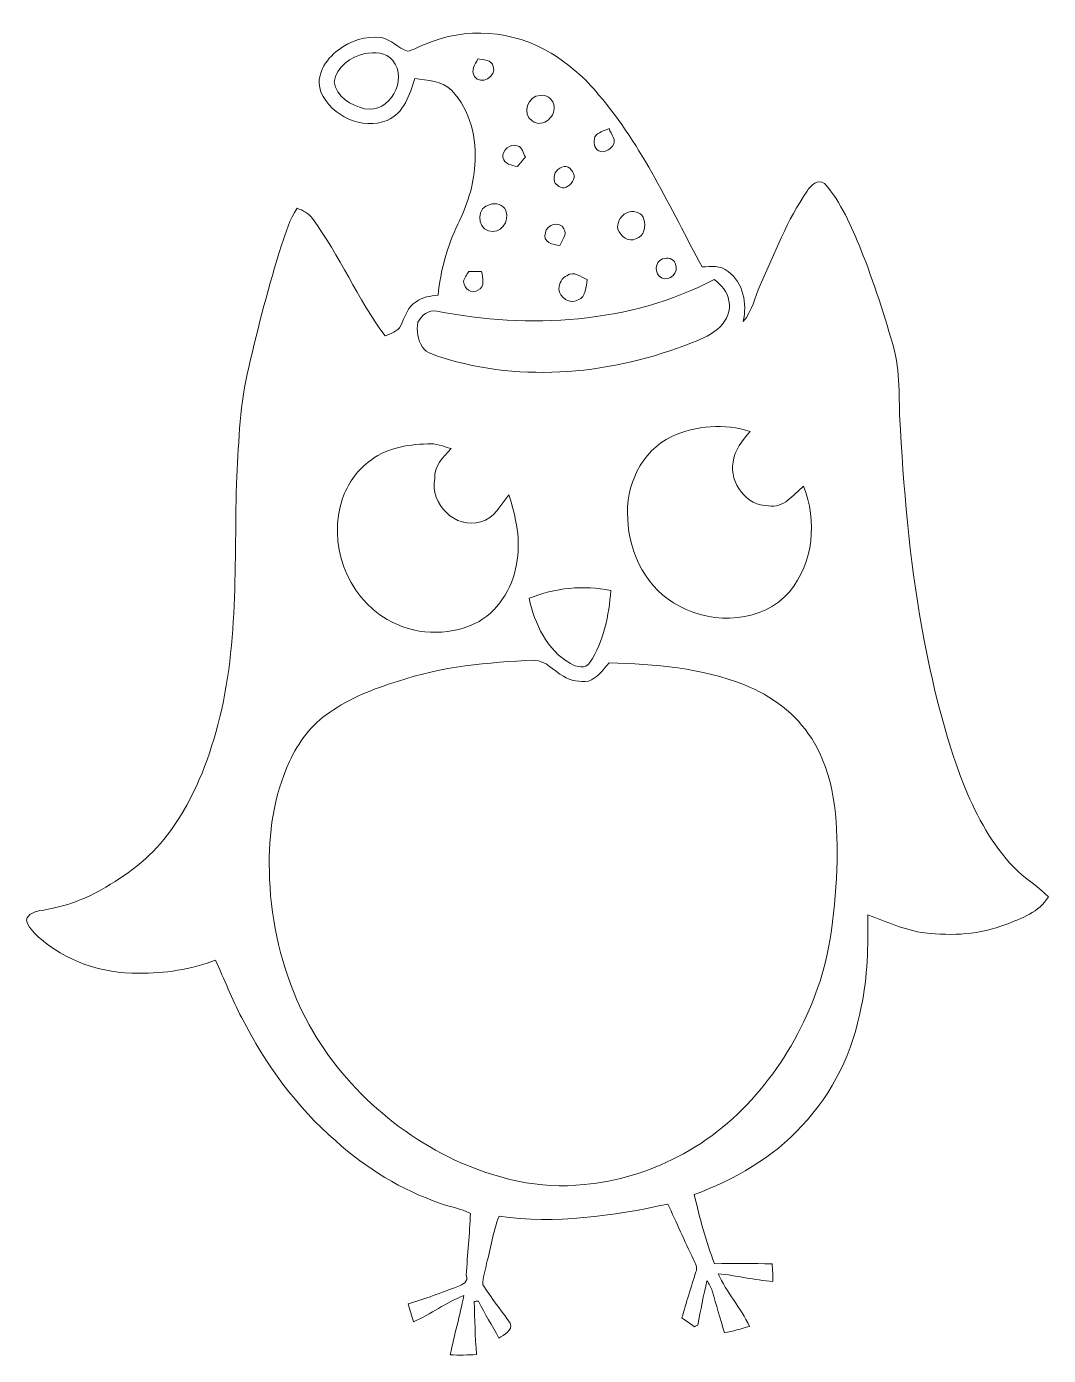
# Model space of a CAD drawing. Header units: centimetres. Extents: x -12.5 to 12.5, y -16.2 to 16.4.
import ezdxf

# ---------------------------------------------------------------- set-up
doc = ezdxf.new("R2010")
doc.units = ezdxf.units.CM
doc.header["$MEASUREMENT"] = 0
doc.layers.add('Layer 1', color=7, linetype='Continuous')

msp = doc.modelspace()

# ---------------------------------------------------------------- linework, layer by layer
at = {"layer": 'Layer 1', "color": 250, "lineweight": 9}
for points, knots in [([(-2.76879, 15.94099), (-1.78101, 16.37985), (-0.58756, 16.28989), (0.33354, 15.72721), (0.33354, 15.72721), (0.77522, 15.45451), (1.17598, 15.11408), (1.50054, 14.70804), (1.50054, 14.70804), (2.57546, 13.44827), (3.26055, 11.92885), (4.03666, 10.48141), (4.03666, 10.48141), (4.25362, 10.4874), (4.49949, 10.53256), (4.67519, 10.36887), (4.67519, 10.36887), (5.05901, 10.0937), (5.14297, 9.58112), (5.04949, 9.14508), (5.04949, 9.14508), (5.26962, 9.3959), (5.32853, 9.7374), (5.46576, 10.03232), (5.46576, 10.03232), (5.81537, 10.81831), (6.1244, 11.63252), (6.61829, 12.34266), (6.61829, 12.34266), (6.69978, 12.47883), (6.88322, 12.66087), (7.0455, 12.52752), (7.0455, 12.52752), (7.45755, 12.06291), (7.69602, 11.47589), (7.93344, 10.91003), (7.93344, 10.91003), (8.25764, 10.09829), (8.52294, 9.26503), (8.76141, 8.42436), (8.76141, 8.42436), (8.91346, 7.79006), (8.85313, 7.13355), (8.90394, 6.48831), (8.90394, 6.48831), (9.00342, 4.75582), (9.16217, 3.02263), (9.48708, 1.31623), (9.48708, 1.31623), (9.73825, 0.03529), (10.0487, -1.24247), (10.55388, -2.44967), (10.55388, -2.44967), (10.85409, -3.14606), (11.23827, -3.82445), (11.79319, -4.35079), (11.79319, -4.35079), (12.02496, -4.57728), (12.31283, -4.73813), (12.53614, -4.9745), (12.53614, -4.9745), (12.30859, -5.35127), (11.87679, -5.50191), (11.48909, -5.65395), (11.48909, -5.65395), (10.8622, -5.90196), (10.17041, -5.93512), (9.50683, -5.86033), (9.50683, -5.86033), (9.014, -5.79789), (8.56526, -5.58058), (8.10383, -5.41371), (8.10383, -5.41371), (8.10983, -6.16936), (8.10665, -6.93313), (7.94261, -7.67467), (7.94261, -7.67467), (7.7433, -8.7584), (7.248, -9.79592), (6.48423, -10.59566), (6.48423, -10.59566), (5.77515, -11.38024), (4.82865, -11.91223), (3.84757, -12.28159), (3.84757, -12.28159), (3.97915, -12.8545), (4.12732, -13.42953), (4.34357, -13.97704), (4.34357, -13.97704), (4.81489, -13.97245), (5.2869, -13.96646), (5.75822, -13.98092), (5.75822, -13.98092), (5.76774, -14.1245), (5.77868, -14.27055), (5.77727, -14.41519), (5.77727, -14.41519), (5.32465, -14.38132), (4.88333, -14.2642), (4.43211, -14.22187), (4.43211, -14.22187), (4.63568, -14.68224), (4.99128, -15.05795), (5.198, -15.51691), (5.198, -15.51691), (4.99515, -15.57265), (4.79407, -15.63404), (4.5877, -15.67496), (4.5877, -15.67496), (4.48786, -15.33065), (4.38626, -14.98775), (4.28431, -14.6445), (4.28431, -14.6445), (4.25785, -14.55313), (4.21023, -14.47058), (4.15625, -14.39367), (4.15625, -14.39367), (4.07511, -14.75491), (4.00244, -15.11792), (3.93047, -15.48128), (3.93047, -15.48128), (3.91107, -15.49151), (3.87156, -15.51233), (3.8518, -15.52256), (3.8518, -15.52256), (3.74879, -15.45095), (3.64614, -15.37968), (3.54418, -15.30878), (3.54418, -15.30878), (3.64755, -14.92919), (3.77031, -14.55524), (3.88567, -14.17953), (3.88567, -14.17953), (3.93434, -14.073), (3.86556, -13.96787), (3.82746, -13.87191), (3.82746, -13.87191), (3.60521, -13.42388), (3.41507, -12.96104), (3.19423, -12.51266), (3.19423, -12.51266), (1.84132, -12.80935), (0.43833, -13.00761), (-0.94387, -12.81111), (-0.94387, -12.81111), (-1.08851, -13.18647), (-1.14918, -13.58757), (-1.24972, -13.97563), (-1.24972, -13.97563), (-1.2783, -14.14637), (-1.35238, -14.31712), (-1.33968, -14.49315), (-1.33968, -14.49315), (-1.13966, -14.8223), (-0.88742, -15.11828), (-0.67223, -15.43754), (-0.67223, -15.43754), (-0.59673, -15.61499), (-0.82392, -15.71941), (-0.94528, -15.80231), (-0.94528, -15.80231), (-1.10015, -15.49328), (-1.2977, -15.20753), (-1.44975, -14.89744), (-1.44975, -14.89744), (-1.48503, -14.89885), (-1.5196, -14.90096), (-1.55417, -14.90343), (-1.55417, -14.90343), (-1.53971, -15.3377), (-1.53195, -15.77268), (-1.49561, -16.20624), (-1.49561, -16.20624), (-1.71045, -16.2133), (-1.92565, -16.22741), (-2.14013, -16.20977), (-2.14013, -16.20977), (-2.03995, -15.724), (-1.90342, -15.24598), (-1.80747, -14.7595), (-1.80747, -14.7595), (-2.24279, -14.9239), (-2.61427, -15.21988), (-3.04289, -15.4012), (-3.04289, -15.4012), (-3.09017, -15.25727), (-3.13391, -15.11122), (-3.16954, -14.96482), (-3.16954, -14.96482), (-2.76032, -14.83888), (-2.35921, -14.68753), (-1.95846, -14.5376), (-1.95846, -14.5376), (-1.84345, -14.49104), (-1.68258, -14.42754), (-1.74644, -14.25573), (-1.74644, -14.25573), (-1.71998, -13.75126), (-1.66106, -13.24785), (-1.64766, -12.74338), (-1.64766, -12.74338), (-1.8752, -12.62096), (-2.14261, -12.58956), (-2.38249, -12.49608), (-2.38249, -12.49608), (-3.33041, -12.1687), (-4.2053, -11.63989), (-4.94684, -10.96573), (-4.94684, -10.96573), (-5.91662, -10.13353), (-6.67262, -9.07907), (-7.25506, -7.94736), (-7.25506, -7.94736), (-7.49848, -7.48734), (-7.68086, -6.9991), (-7.90347, -6.52955), (-7.90347, -6.52955), (-8.50318, -6.75885), (-9.14807, -6.85587), (-9.78836, -6.84987), (-9.78836, -6.84987), (-10.68124, -6.8661), (-11.58012, -6.55036), (-12.2511, -5.9584), (-12.2511, -5.9584), (-12.36505, -5.83916), (-12.50969, -5.71604), (-12.53614, -5.54353), (-12.53614, -5.54353), (-12.50686, -5.3929), (-12.33965, -5.33751), (-12.20736, -5.31352), (-12.20736, -5.31352), (-11.68066, -5.23591), (-11.16701, -5.06658), (-10.70487, -4.80164), (-10.70487, -4.80164), (-10.09351, -4.4531), (-9.50861, -4.02799), (-9.0828, -3.46003), (-9.0828, -3.46003), (-8.51871, -2.71461), (-8.14336, -1.84113), (-7.89606, -0.94402), (-7.89606, -0.94402), (-7.30692, 1.09504), (-7.45403, 3.24382), (-7.37783, 5.34002), (-7.37783, 5.34002), (-7.32738, 6.23643), (-7.30127, 7.14307), (-7.08679, 8.01902), (-7.08679, 8.01902), (-6.84937, 9.02655), (-6.5936, 10.03091), (-6.27857, 11.01728), (-6.27857, 11.01728), (-6.1738, 11.32631), (-6.08631, 11.65016), (-5.89863, 11.9218), (-5.89863, 11.9218), (-5.75576, 11.87135), (-5.61182, 11.79833), (-5.52398, 11.66991), (-5.52398, 11.66991), (-4.84594, 10.76186), (-4.42084, 9.69542), (-3.74069, 8.78807), (-3.74069, 8.78807), (-3.60099, 8.8424), (-3.42777, 8.89426), (-3.35581, 9.04101), (-3.35581, 9.04101), (-3.25632, 9.2495), (-3.19071, 9.50245), (-2.97939, 9.62732), (-2.97939, 9.62732), (-2.82805, 9.7568), (-2.62485, 9.75892), (-2.43894, 9.79067), (-2.43894, 9.79067), (-2.37861, 10.39392), (-2.21528, 10.98447), (-1.95246, 11.53092), (-1.95246, 11.53092), (-1.73338, 11.98565), (-1.56334, 12.47178), (-1.54077, 12.98048), (-1.54077, 12.98048), (-1.47903, 13.62818), (-1.64695, 14.32809), (-2.10239, 14.80928), (-2.10239, 14.80928), (-2.33909, 15.05446), (-2.69964, 15.05376), (-3.01291, 15.10456), (-3.01291, 15.10456), (-3.13109, 14.71333), (-3.27679, 14.25225), (-3.68989, 14.07903), (-3.68989, 14.07903), (-4.30089, 13.82821), (-5.05196, 14.18346), (-5.31302, 14.77154), (-5.31302, 14.77154), (-5.4626, 15.17688), (-5.20048, 15.57023), (-4.88933, 15.80447), (-4.88933, 15.80447), (-4.58841, 16.02989), (-4.20847, 16.15619), (-3.83065, 16.11349), (-3.83065, 16.11349), (-3.59146, 16.05775), (-3.41931, 15.85421), (-3.19106, 15.77589), (-3.19106, 15.77589), (-3.04148, 15.80271), (-2.9099, 15.88773), (-2.76879, 15.94099), (-2.76879, 15.94099), (-2.76879, 15.94099), (-2.76879, 15.94099), (-2.76879, 15.94099)], [0, 0, 0, 0, 0.01219512, 0.01219512, 0.01219512, 0.01219512, 0.02439024, 0.02439024, 0.02439024, 0.02439024, 0.03658537, 0.03658537, 0.03658537, 0.03658537, 0.04878049, 0.04878049, 0.04878049, 0.04878049, 0.06097561, 0.06097561, 0.06097561, 0.06097561, 0.07317073, 0.07317073, 0.07317073, 0.07317073, 0.08536585, 0.08536585, 0.08536585, 0.08536585, 0.09756098, 0.09756098, 0.09756098, 0.09756098, 0.1097561, 0.1097561, 0.1097561, 0.1097561, 0.12195122, 0.12195122, 0.12195122, 0.12195122, 0.13414634, 0.13414634, 0.13414634, 0.13414634, 0.14634146, 0.14634146, 0.14634146, 0.14634146, 0.15853659, 0.15853659, 0.15853659, 0.15853659, 0.17073171, 0.17073171, 0.17073171, 0.17073171, 0.18292683, 0.18292683, 0.18292683, 0.18292683, 0.19512195, 0.19512195, 0.19512195, 0.19512195, 0.20731707, 0.20731707, 0.20731707, 0.20731707, 0.2195122, 0.2195122, 0.2195122, 0.2195122, 0.23170732, 0.23170732, 0.23170732, 0.23170732, 0.24390244, 0.24390244, 0.24390244, 0.24390244, 0.25609756, 0.25609756, 0.25609756, 0.25609756, 0.26829268, 0.26829268, 0.26829268, 0.26829268, 0.2804878, 0.2804878, 0.2804878, 0.2804878, 0.29268293, 0.29268293, 0.29268293, 0.29268293, 0.30487805, 0.30487805, 0.30487805, 0.30487805, 0.31707317, 0.31707317, 0.31707317, 0.31707317, 0.32926829, 0.32926829, 0.32926829, 0.32926829, 0.34146341, 0.34146341, 0.34146341, 0.34146341, 0.35365854, 0.35365854, 0.35365854, 0.35365854, 0.36585366, 0.36585366, 0.36585366, 0.36585366, 0.37804878, 0.37804878, 0.37804878, 0.37804878, 0.3902439, 0.3902439, 0.3902439, 0.3902439, 0.40243902, 0.40243902, 0.40243902, 0.40243902, 0.41463415, 0.41463415, 0.41463415, 0.41463415, 0.42682927, 0.42682927, 0.42682927, 0.42682927, 0.43902439, 0.43902439, 0.43902439, 0.43902439, 0.45121951, 0.45121951, 0.45121951, 0.45121951, 0.46341463, 0.46341463, 0.46341463, 0.46341463, 0.47560976, 0.47560976, 0.47560976, 0.47560976, 0.48780488, 0.48780488, 0.48780488, 0.48780488, 0.5, 0.5, 0.5, 0.5, 0.51219512, 0.51219512, 0.51219512, 0.51219512, 0.52439024, 0.52439024, 0.52439024, 0.52439024, 0.53658537, 0.53658537, 0.53658537, 0.53658537, 0.54878049, 0.54878049, 0.54878049, 0.54878049, 0.56097561, 0.56097561, 0.56097561, 0.56097561, 0.57317073, 0.57317073, 0.57317073, 0.57317073, 0.58536585, 0.58536585, 0.58536585, 0.58536585, 0.59756098, 0.59756098, 0.59756098, 0.59756098, 0.6097561, 0.6097561, 0.6097561, 0.6097561, 0.62195122, 0.62195122, 0.62195122, 0.62195122, 0.63414634, 0.63414634, 0.63414634, 0.63414634, 0.64634146, 0.64634146, 0.64634146, 0.64634146, 0.65853659, 0.65853659, 0.65853659, 0.65853659, 0.67073171, 0.67073171, 0.67073171, 0.67073171, 0.68292683, 0.68292683, 0.68292683, 0.68292683, 0.69512195, 0.69512195, 0.69512195, 0.69512195, 0.70731707, 0.70731707, 0.70731707, 0.70731707, 0.7195122, 0.7195122, 0.7195122, 0.7195122, 0.73170732, 0.73170732, 0.73170732, 0.73170732, 0.74390244, 0.74390244, 0.74390244, 0.74390244, 0.75609756, 0.75609756, 0.75609756, 0.75609756, 0.76829268, 0.76829268, 0.76829268, 0.76829268, 0.7804878, 0.7804878, 0.7804878, 0.7804878, 0.79268293, 0.79268293, 0.79268293, 0.79268293, 0.80487805, 0.80487805, 0.80487805, 0.80487805, 0.81707317, 0.81707317, 0.81707317, 0.81707317, 0.82926829, 0.82926829, 0.82926829, 0.82926829, 0.84146341, 0.84146341, 0.84146341, 0.84146341, 0.85365854, 0.85365854, 0.85365854, 0.85365854, 0.86585366, 0.86585366, 0.86585366, 0.86585366, 0.87804878, 0.87804878, 0.87804878, 0.87804878, 0.8902439, 0.8902439, 0.8902439, 0.8902439, 0.90243902, 0.90243902, 0.90243902, 0.90243902, 0.91463415, 0.91463415, 0.91463415, 0.91463415, 0.92682927, 0.92682927, 0.92682927, 0.92682927, 0.93902439, 0.93902439, 0.93902439, 0.93902439, 0.95121951, 0.95121951, 0.95121951, 0.95121951, 0.96341463, 0.96341463, 0.96341463, 0.96341463, 0.97560976, 0.97560976, 0.97560976, 0.97560976, 1, 1, 1, 1]), ([(-4.23493, 15.71557), (-4.58206, 15.65031), (-4.93837, 15.39066), (-4.98881, 15.02377), (-4.98881, 15.02377), (-4.94331, 14.65724), (-4.57395, 14.44169), (-4.24446, 14.36267), (-4.24446, 14.36267), (-3.63168, 14.23673), (-3.16354, 15.08092), (-3.55266, 15.54659), (-3.55266, 15.54659), (-3.7107, 15.75402), (-4.00033, 15.76566), (-4.23493, 15.71557), (-4.23493, 15.71557), (-4.23493, 15.71557), (-4.23493, 15.71557), (-4.23493, 15.71557)], [0, 0, 0, 0, 0.16666667, 0.16666667, 0.16666667, 0.16666667, 0.33333333, 0.33333333, 0.33333333, 0.33333333, 0.5, 0.5, 0.5, 0.5, 0.66666667, 0.66666667, 0.66666667, 0.66666667, 1, 1, 1, 1]), ([(-1.46457, 15.58504), (-1.52419, 15.45487), (-1.65154, 15.29823), (-1.54253, 15.15783), (-1.54253, 15.15783), (-1.3993, 14.92253), (-0.99819, 15.15536), (-1.08568, 15.4023), (-1.08568, 15.4023), (-1.1199, 15.57269), (-1.33898, 15.55999), (-1.46457, 15.58504), (-1.46457, 15.58504), (-1.46457, 15.58504), (-1.46457, 15.58504), (-1.46457, 15.58504)], [0, 0, 0, 0, 0.2, 0.2, 0.2, 0.2, 0.4, 0.4, 0.4, 0.4, 0.6, 0.6, 0.6, 0.6, 1, 1, 1, 1]), ([(0.06508, 14.69216), (-0.23902, 14.68123), (-0.38683, 14.24025), (-0.13177, 14.06316), (-0.13177, 14.06316), (0.13246, 13.87054), (0.49195, 14.19298), (0.39316, 14.48191), (0.39316, 14.48191), (0.35859, 14.62478), (0.20513, 14.70733), (0.06508, 14.69216), (0.06508, 14.69216), (0.06508, 14.69216), (0.06508, 14.69216), (0.06508, 14.69216)], [0, 0, 0, 0, 0.2, 0.2, 0.2, 0.2, 0.4, 0.4, 0.4, 0.4, 0.6, 0.6, 0.6, 0.6, 1, 1, 1, 1]), ([(1.40459, 13.67369), (1.37284, 13.55939), (1.38024, 13.38829), (1.50301, 13.3322), (1.50301, 13.3322), (1.62366, 13.26376), (1.7616, 13.35972), (1.84344, 13.44791), (1.84344, 13.44791), (1.95667, 13.58691), (1.80393, 13.7446), (1.75489, 13.87478), (1.75489, 13.87478), (1.63671, 13.82009), (1.48149, 13.79258), (1.40459, 13.67369), (1.40459, 13.67369), (1.40459, 13.67369), (1.40459, 13.67369), (1.40459, 13.67369)], [0, 0, 0, 0, 0.16666667, 0.16666667, 0.16666667, 0.16666667, 0.33333333, 0.33333333, 0.33333333, 0.33333333, 0.5, 0.5, 0.5, 0.5, 0.66666667, 0.66666667, 0.66666667, 0.66666667, 1, 1, 1, 1]), ([(-0.84967, 13.1664), (-0.8151, 13.00765), (-0.62848, 12.96884), (-0.49478, 12.94556), (-0.49478, 12.94556), (-0.44504, 13.00341), (-0.3452, 13.11913), (-0.29511, 13.17663), (-0.29511, 13.17663), (-0.35296, 13.26694), (-0.3699, 13.42604), (-0.49549, 13.45673), (-0.49549, 13.45673), (-0.67046, 13.52341), (-0.86696, 13.34314), (-0.84967, 13.1664), (-0.84967, 13.1664), (-0.84967, 13.1664), (-0.84967, 13.1664), (-0.84967, 13.1664)], [0, 0, 0, 0, 0.16666667, 0.16666667, 0.16666667, 0.16666667, 0.33333333, 0.33333333, 0.33333333, 0.33333333, 0.5, 0.5, 0.5, 0.5, 0.66666667, 0.66666667, 0.66666667, 0.66666667, 1, 1, 1, 1]), ([(0.59601, 12.93145), (0.4549, 12.88488), (0.37164, 12.71343), (0.41574, 12.5702), (0.41574, 12.5702), (0.4676, 12.49224), (0.55191, 12.41886), (0.65034, 12.41992), (0.65034, 12.41992), (0.78474, 12.45167), (0.91104, 12.58396), (0.89693, 12.72789), (0.89693, 12.72789), (0.86412, 12.85313), (0.7477, 13.00094), (0.59601, 12.93145), (0.59601, 12.93145), (0.59601, 12.93145), (0.59601, 12.93145), (0.59601, 12.93145)], [0, 0, 0, 0, 0.16666667, 0.16666667, 0.16666667, 0.16666667, 0.33333333, 0.33333333, 0.33333333, 0.33333333, 0.5, 0.5, 0.5, 0.5, 0.66666667, 0.66666667, 0.66666667, 0.66666667, 1, 1, 1, 1]), ([(-1.16541, 12.01105), (-1.48079, 11.9659), (-1.50549, 11.45472), (-1.20457, 11.36723), (-1.20457, 11.36723), (-0.91952, 11.26387), (-0.66411, 11.60677), (-0.77841, 11.86288), (-0.77841, 11.86288), (-0.8338, 12.01176), (-1.02324, 12.06644), (-1.16541, 12.01105), (-1.16541, 12.01105), (-1.16541, 12.01105), (-1.16541, 12.01105), (-1.16541, 12.01105)], [0, 0, 0, 0, 0.2, 0.2, 0.2, 0.2, 0.4, 0.4, 0.4, 0.4, 0.6, 0.6, 0.6, 0.6, 1, 1, 1, 1]), ([(2.25548, 11.83396), (2.07028, 11.79409), (1.93975, 11.58595), (1.96974, 11.40286), (1.96974, 11.40286), (2.03853, 11.24058), (2.23855, 11.06843), (2.41952, 11.17779), (2.41952, 11.17779), (2.6252, 11.23212), (2.66047, 11.47836), (2.61038, 11.65228), (2.61038, 11.65228), (2.5871, 11.80961), (2.38813, 11.86041), (2.25548, 11.83396), (2.25548, 11.83396), (2.25548, 11.83396), (2.25548, 11.83396), (2.25548, 11.83396)], [0, 0, 0, 0, 0.16666667, 0.16666667, 0.16666667, 0.16666667, 0.33333333, 0.33333333, 0.33333333, 0.33333333, 0.5, 0.5, 0.5, 0.5, 0.66666667, 0.66666667, 0.66666667, 0.66666667, 1, 1, 1, 1]), ([(0.1942, 11.32208), (0.10953, 11.08713), (0.3914, 11.02257), (0.54662, 11.00493), (0.54662, 11.00493), (0.59954, 11.13263), (0.7343, 11.27657), (0.64751, 11.41874), (0.64751, 11.41874), (0.55967, 11.62546), (0.21607, 11.52139), (0.1942, 11.32208), (0.1942, 11.32208), (0.1942, 11.32208), (0.1942, 11.32208), (0.1942, 11.32208)], [0, 0, 0, 0, 0.2, 0.2, 0.2, 0.2, 0.4, 0.4, 0.4, 0.4, 0.6, 0.6, 0.6, 0.6, 1, 1, 1, 1]), ([(3.06582, 10.67755), (2.87108, 10.60558), (2.86156, 10.3089), (3.04006, 10.21294), (3.04006, 10.21294), (3.24397, 10.11593), (3.48351, 10.34876), (3.38402, 10.55761), (3.38402, 10.55761), (3.34627, 10.69166), (3.18752, 10.72623), (3.06582, 10.67755), (3.06582, 10.67755), (3.06582, 10.67755), (3.06582, 10.67755), (3.06582, 10.67755)], [0, 0, 0, 0, 0.2, 0.2, 0.2, 0.2, 0.4, 0.4, 0.4, 0.4, 0.6, 0.6, 0.6, 0.6, 1, 1, 1, 1]), ([(-2.47245, 9.39767), (-2.66966, 9.446), (-2.85134, 9.28901), (-2.93424, 9.12356), (-2.93424, 9.12356), (-2.9734, 8.9186), (-2.93389, 8.69176), (-2.82135, 8.51395), (-2.82135, 8.51395), (-2.7261, 8.35662), (-2.52431, 8.33016), (-2.36909, 8.26419), (-2.36909, 8.26419), (-0.35649, 7.63202), (1.86002, 7.84827), (3.80136, 8.62721), (3.80136, 8.62721), (4.04866, 8.71328), (4.28749, 8.8311), (4.48116, 9.01137), (4.48116, 9.01137), (4.63638, 9.18177), (4.76162, 9.41037), (4.69565, 9.64814), (4.69565, 9.64814), (4.67378, 9.87181), (4.50374, 10.03938), (4.33829, 10.17236), (4.33829, 10.17236), (2.259, 9.08934), (-0.20056, 8.94753), (-2.47245, 9.39767), (-2.47245, 9.39767), (-2.47245, 9.39767), (-2.47245, 9.39767), (-2.47245, 9.39767)], [0, 0, 0, 0, 0.1, 0.1, 0.1, 0.1, 0.2, 0.2, 0.2, 0.2, 0.3, 0.3, 0.3, 0.3, 0.4, 0.4, 0.4, 0.4, 0.5, 0.5, 0.5, 0.5, 0.6, 0.6, 0.6, 0.6, 0.7, 0.7, 0.7, 0.7, 0.8, 0.8, 0.8, 0.8, 1, 1, 1, 1]), ([(-1.68399, 10.3738), (-1.73197, 10.29302), (-1.79477, 10.21576), (-1.81276, 10.12122), (-1.81276, 10.12122), (-1.80641, 9.95647), (-1.62508, 9.79736), (-1.46139, 9.90779), (-1.46139, 9.90779), (-1.27407, 9.99281), (-1.3485, 10.21224), (-1.37002, 10.37169), (-1.37002, 10.37169), (-1.47515, 10.37239), (-1.57957, 10.37309), (-1.68399, 10.3738), (-1.68399, 10.3738), (-1.68399, 10.3738), (-1.68399, 10.3738), (-1.68399, 10.3738)], [0, 0, 0, 0, 0.16666667, 0.16666667, 0.16666667, 0.16666667, 0.33333333, 0.33333333, 0.33333333, 0.33333333, 0.5, 0.5, 0.5, 0.5, 0.66666667, 0.66666667, 0.66666667, 0.66666667, 1, 1, 1, 1]), ([(0.72266, 10.26727), (0.59283, 10.21753), (0.53004, 10.07536), (0.52545, 9.94483), (0.52545, 9.94483), (0.53745, 9.73034), (0.79709, 9.54866), (0.99535, 9.67354), (0.99535, 9.67354), (1.19574, 9.74974), (1.19361, 9.99704), (1.21937, 10.17131), (1.21937, 10.17131), (1.0645, 10.23164), (0.88952, 10.39921), (0.72266, 10.26727), (0.72266, 10.26727), (0.72266, 10.26727), (0.72266, 10.26727), (0.72266, 10.26727)], [0, 0, 0, 0, 0.16666667, 0.16666667, 0.16666667, 0.16666667, 0.33333333, 0.33333333, 0.33333333, 0.33333333, 0.5, 0.5, 0.5, 0.5, 0.66666667, 0.66666667, 0.66666667, 0.66666667, 1, 1, 1, 1]), ([(3.293, 6.31757), (2.54758, 5.96656), (2.14754, 5.10155), (2.21244, 4.30215), (2.21244, 4.30215), (2.24455, 3.4389), (2.69328, 2.55766), (3.48386, 2.15761), (3.48386, 2.15761), (4.32382, 1.699), (5.53244, 1.74769), (6.18049, 2.5132), (6.18049, 2.5132), (6.77951, 3.223), (6.86029, 4.25664), (6.53045, 5.10472), (6.53045, 5.10472), (6.27715, 4.89129), (6.04044, 4.5512), (5.66438, 4.62106), (5.66438, 4.62106), (5.13167, 4.60907), (4.70658, 5.18339), (4.80007, 5.69139), (4.80007, 5.69139), (4.83182, 5.98843), (5.02726, 6.23008), (5.21847, 6.44492), (5.21847, 6.44492), (4.59228, 6.64107), (3.88708, 6.5945), (3.293, 6.31757), (3.293, 6.31757), (3.293, 6.31757), (3.293, 6.31757), (3.293, 6.31757)], [0, 0, 0, 0, 0.1, 0.1, 0.1, 0.1, 0.2, 0.2, 0.2, 0.2, 0.3, 0.3, 0.3, 0.3, 0.4, 0.4, 0.4, 0.4, 0.5, 0.5, 0.5, 0.5, 0.6, 0.6, 0.6, 0.6, 0.7, 0.7, 0.7, 0.7, 0.8, 0.8, 0.8, 0.8, 1, 1, 1, 1]), ([(-4.15379, 5.68751), (-4.45048, 5.46667), (-4.65508, 5.14635), (-4.78315, 4.8038), (-4.78315, 4.8038), (-5.15815, 3.72642), (-4.68825, 2.39573), (-3.68495, 1.83271), (-3.68495, 1.83271), (-3.04395, 1.44536), (-2.21316, 1.41537), (-1.53618, 1.72899), (-1.53618, 1.72899), (-0.98197, 2.00521), (-0.61649, 2.58235), (-0.5163, 3.1842), (-0.5163, 3.1842), (-0.39847, 3.7564), (-0.52582, 4.3466), (-0.7068, 4.89094), (-0.7068, 4.89094), (-0.90612, 4.64364), (-1.05217, 4.30249), (-1.39225, 4.23124), (-1.39225, 4.23124), (-2.00784, 4.03192), (-2.64849, 4.66904), (-2.52008, 5.28816), (-2.52008, 5.28816), (-2.54089, 5.59261), (-2.31406, 5.82156), (-2.12144, 6.02476), (-2.12144, 6.02476), (-2.30946, 6.08086), (-2.49644, 6.16376), (-2.69752, 6.13765), (-2.69752, 6.13765), (-3.20976, 6.12813), (-3.75198, 6.03041), (-4.15379, 5.68751), (-4.15379, 5.68751), (-4.15379, 5.68751), (-4.15379, 5.68751), (-4.15379, 5.68751)], [0, 0, 0, 0, 0.08333333, 0.08333333, 0.08333333, 0.08333333, 0.16666667, 0.16666667, 0.16666667, 0.16666667, 0.25, 0.25, 0.25, 0.25, 0.33333333, 0.33333333, 0.33333333, 0.33333333, 0.41666667, 0.41666667, 0.41666667, 0.41666667, 0.5, 0.5, 0.5, 0.5, 0.58333333, 0.58333333, 0.58333333, 0.58333333, 0.66666667, 0.66666667, 0.66666667, 0.66666667, 0.75, 0.75, 0.75, 0.75, 0.83333333, 0.83333333, 0.83333333, 0.83333333, 1, 1, 1, 1]), ([(-0.2048, 2.35129), (-0.06933, 1.72511), (0.23053, 1.08269), (0.80591, 0.74826), (0.80591, 0.74826), (0.9502, 0.66677), (1.18268, 0.6082), (1.28675, 0.77613), (1.28675, 0.77613), (1.6293, 1.29753), (1.75101, 1.92972), (1.79829, 2.54249), (1.79829, 2.54249), (1.12976, 2.67937), (0.42562, 2.61023), (-0.2048, 2.35129), (-0.2048, 2.35129), (-0.2048, 2.35129), (-0.2048, 2.35129), (-0.2048, 2.35129)], [0, 0, 0, 0, 0.16666667, 0.16666667, 0.16666667, 0.16666667, 0.33333333, 0.33333333, 0.33333333, 0.33333333, 0.5, 0.5, 0.5, 0.5, 0.66666667, 0.66666667, 0.66666667, 0.66666667, 1, 1, 1, 1]), ([(-3.43659, 0.31117), (-4.02185, 0.13054), (-4.60147, -0.09665), (-5.10382, -0.45401), (-5.10382, -0.45401), (-5.54762, -0.74011), (-5.86441, -1.18567), (-6.08807, -1.65698), (-6.08807, -1.65698), (-6.46484, -2.49518), (-6.61265, -3.42722), (-6.57632, -4.34268), (-6.57632, -4.34268), (-6.56785, -5.42077), (-6.32902, -6.49145), (-5.91239, -7.48417), (-5.91239, -7.48417), (-5.16062, -9.22054), (-3.72905, -10.62495), (-2.02831, -11.43422), (-2.02831, -11.43422), (-1.04017, -11.88436), (0.05732, -12.16306), (1.14812, -12.03394), (1.14812, -12.03394), (1.94644, -11.96409), (2.72574, -11.72561), (3.43553, -11.35555), (3.43553, -11.35555), (5.00786, -10.55192), (6.16038, -9.07307), (6.78903, -7.44395), (6.78903, -7.44395), (7.21025, -6.38068), (7.30867, -5.22745), (7.35559, -4.09537), (7.35559, -4.09537), (7.35983, -3.07374), (7.29527, -1.97625), (6.72765, -1.09148), (6.72765, -1.09148), (6.34418, -0.48364), (5.74128, -0.03562), (5.07735, 0.22509), (5.07735, 0.22509), (4.02572, 0.64489), (2.87814, 0.73203), (1.75772, 0.77048), (1.75772, 0.77048), (1.61167, 0.59727), (1.47091, 0.39689), (1.24935, 0.31787), (1.24935, 0.31787), (1.03946, 0.29988), (0.81473, 0.3214), (0.63446, 0.43817), (0.63446, 0.43817), (0.39704, 0.5634), (0.20584, 0.83045), (-0.08097, 0.83116), (-0.08097, 0.83116), (-1.21198, 0.78036), (-2.35886, 0.68335), (-3.43659, 0.31117)], [0, 0, 0, 0, 0.05882353, 0.05882353, 0.05882353, 0.05882353, 0.11764706, 0.11764706, 0.11764706, 0.11764706, 0.17647059, 0.17647059, 0.17647059, 0.17647059, 0.23529412, 0.23529412, 0.23529412, 0.23529412, 0.29411765, 0.29411765, 0.29411765, 0.29411765, 0.35294118, 0.35294118, 0.35294118, 0.35294118, 0.41176471, 0.41176471, 0.41176471, 0.41176471, 0.47058824, 0.47058824, 0.47058824, 0.47058824, 0.52941176, 0.52941176, 0.52941176, 0.52941176, 0.58823529, 0.58823529, 0.58823529, 0.58823529, 0.64705882, 0.64705882, 0.64705882, 0.64705882, 0.70588235, 0.70588235, 0.70588235, 0.70588235, 0.76470588, 0.76470588, 0.76470588, 0.76470588, 0.82352941, 0.82352941, 0.82352941, 0.82352941, 0.88235294, 0.88235294, 0.88235294, 0.88235294, 1, 1, 1, 1])]:
    msp.add_open_spline(points, degree=3, knots=knots, dxfattribs=at)

doc.saveas('drawing.dxf')
